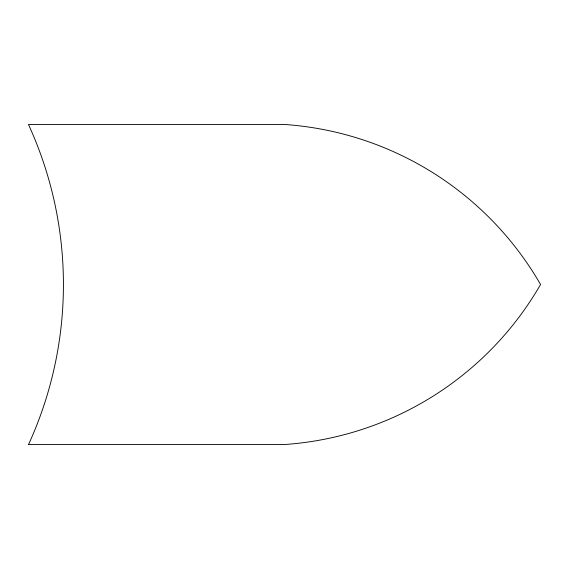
<?xml version="1.0" encoding="UTF-8"?>
<svg xmlns="http://www.w3.org/2000/svg" width="569" height="569" viewBox="0 0 569 569"><rect width="100%" height="100%" fill="white"/><g stroke="black" fill="none" stroke-linecap="round" stroke-linejoin="round"><path stroke-width="0.85" d="M28.45 444.531L284.5 444.531A320.916 320.916 0 0 0 540.55 284.5A320.916 320.916 0 0 0 284.5 124.469L28.45 124.44A384.075 384.075 0 0 1 28.514 444.56"/></g></svg>
